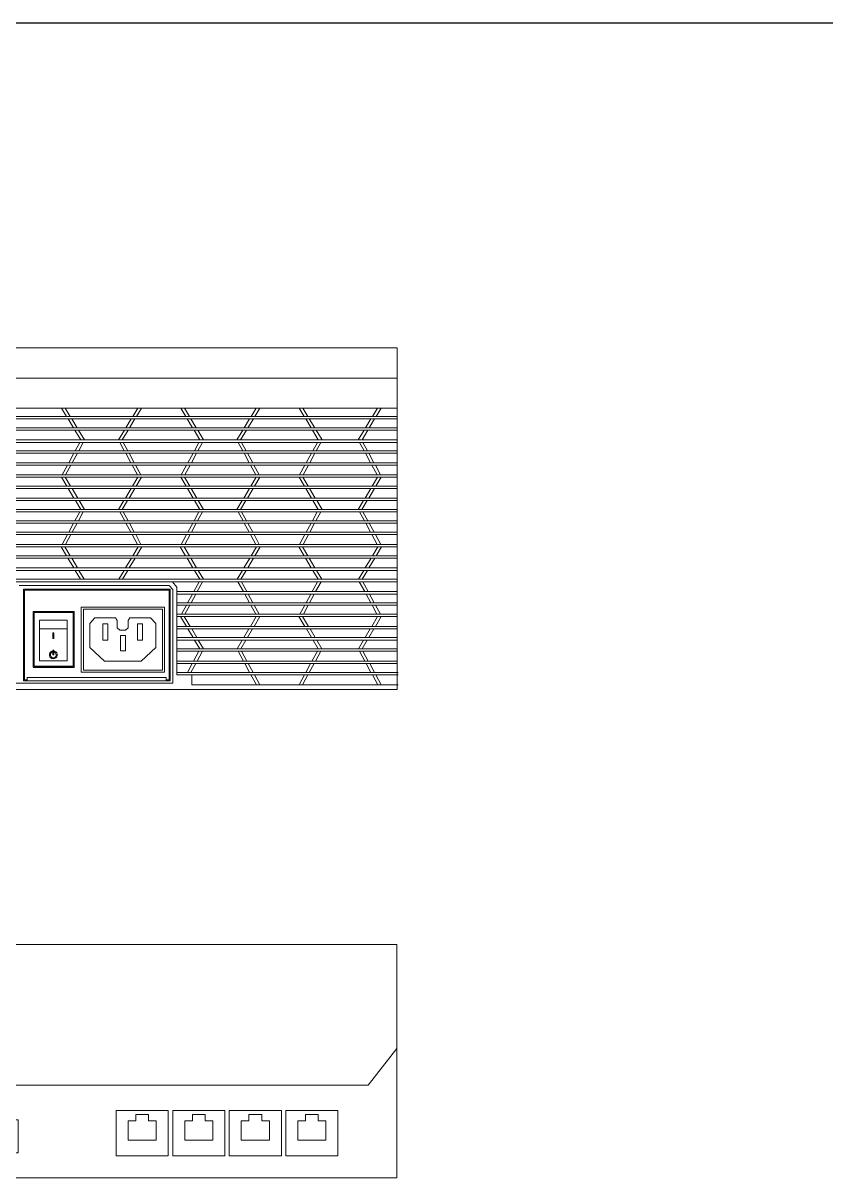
# Model space of a CAD drawing. Header units: millimetres. Extents: x 210250 to 420500, y 0 to 148500.
# Drawn here: x 314075 to 323407, y 95361 to 108792 of the extents above; entities that cross this region are included whole.
import ezdxf

# ---------------------------------------------------------------- set-up
doc = ezdxf.new("R2010")
doc.units = ezdxf.units.MM
doc.header["$LTSCALE"] = 250
doc.header["$MEASUREMENT"] = 0
doc.layers.get('0').update_dxf_attribs({"lineweight": 25})
doc.layers.add('N-Equipment', color=7, linetype='Continuous')

# ---------------------------------------------------------------- blocks, each defined once
blk = doc.blocks.new('NXG2000')
at = {"lineweight": 9}
for p, q in [((-199.02, -11.7), (-209.71, -38.46)), ((-199.02, -11.7), (-191.39, -11.7)), ((-93.1, -11.7), (-100.73, -11.7)), ((-93.1, -11.7), (-82.41, -38.46)), ((-209.71, -38.46), (-191.39, -31.74)), ((-82.41, -38.46), (-100.73, -31.74)), ((-209.71, -38.46), (-82.41, -38.46)), ((211.07, -55.05), (222.38, -40.71)), ((-216.72, -51.42), (-210.6, -44.16)), ((-210.6, -44.16), (-148.42, -44.16)), ((-148.42, -44.16), (-148.42, -55.05)), ((-222.38, -46), (-216.72, -51.42)), ((-148.42, -55.05), (211.07, -55.05)), ((-198.15, -66.58), (-193.15, -66.58)), ((-198.15, -69.08), (-198.15, -66.58)), ((-193.15, -69.08), (-193.15, -66.58)), ((120.1, -66.58), (125.1, -66.58)), ((120.1, -69.08), (120.1, -66.58)), ((125.1, -69.08), (125.1, -66.58)), ((142.26, -66.58), (147.26, -66.58)), ((142.26, -69.08), (142.26, -66.58)), ((147.26, -69.08), (147.26, -66.58)), ((164.42, -66.58), (169.42, -66.58)), ((164.42, -69.08), (164.42, -66.58)), ((169.42, -69.08), (169.42, -66.58)), ((186.58, -66.58), (191.58, -66.58)), ((186.58, -69.08), (186.58, -66.58)), ((191.58, -69.08), (191.58, -66.58)), ((-201.15, -69.08), (-201.15, -76.58)), ((-201.15, -69.08), (-198.15, -69.08)), ((-193.15, -69.08), (-190.15, -69.08)), ((-190.15, -69.08), (-190.15, -76.58)), ((-116.1, -68.57), (-116.1, -81.59)), ((-94.96, -68.57), (-94.96, -81.59)), ((-73.82, -68.57), (-73.82, -81.59)), ((-52.69, -68.57), (-52.69, -81.59)), ((2.97, -68.57), (2.97, -81.59)), ((24.11, -68.57), (24.11, -81.59)), ((45.24, -68.57), (45.24, -81.59)), ((66.38, -68.57), (66.38, -81.59)), ((117.1, -69.08), (117.1, -76.58)), ((117.1, -69.08), (120.1, -69.08)), ((125.1, -69.08), (128.1, -69.08)), ((128.1, -69.08), (128.1, -76.58)), ((139.26, -69.08), (139.26, -76.58)), ((139.26, -69.08), (142.26, -69.08)), ((147.26, -69.08), (150.26, -69.08)), ((150.26, -69.08), (150.26, -76.58)), ((161.42, -69.08), (161.42, -76.58)), ((161.42, -69.08), (164.42, -69.08)), ((169.42, -69.08), (172.42, -69.08)), ((172.42, -69.08), (172.42, -76.58)), ((183.58, -69.08), (183.58, -76.58)), ((183.58, -69.08), (186.58, -69.08)), ((191.58, -69.08), (194.58, -69.08)), ((194.58, -69.08), (194.58, -76.58)), ((-201.15, -76.58), (-190.15, -76.58)), ((-201.15, -76.58), (-190.15, -76.58)), ((117.1, -76.58), (128.1, -76.58)), ((117.1, -76.58), (128.1, -76.58)), ((139.26, -76.58), (150.26, -76.58)), ((139.26, -76.58), (150.26, -76.58)), ((161.42, -76.58), (172.42, -76.58)), ((161.42, -76.58), (172.42, -76.58)), ((183.58, -76.58), (194.58, -76.58)), ((183.58, -76.58), (194.58, -76.58))]:
    blk.add_line(p, q, dxfattribs=at)
for points in [[(-222.38, 0), (222.38, 0), (222.38, -91.36), (-222.38, -91.36)], [(-191.39, -11.61), (-100.73, -11.7), (-100.73, -31.74), (-191.39, -31.74)], [(-201.72, -48.32), (-188.21, -48.32), (-188.21, -54.16), (-201.72, -54.16)], [(-205.85, -64.91), (-185.45, -64.91), (-185.45, -82.71), (-205.85, -82.71)], [(112.4, -64.91), (132.8, -64.91), (132.8, -82.71), (112.4, -82.71)], [(134.56, -64.91), (154.96, -64.91), (154.96, -82.71), (134.56, -82.71)], [(156.72, -64.91), (177.12, -64.91), (177.12, -82.71), (156.72, -82.71)], [(178.88, -64.91), (199.28, -64.91), (199.28, -82.71), (178.88, -82.71)], [(-123.73, -68.57), (-108.47, -68.57), (-108.47, -81.59), (-123.73, -81.59)], [(-121.82, -71.82), (-118.01, -71.82), (-118.01, -78.33), (-121.82, -78.33)], [(-114.19, -71.82), (-110.37, -71.82), (-110.37, -78.33), (-114.19, -78.33)], [(-102.59, -68.57), (-87.33, -68.57), (-87.33, -81.59), (-102.59, -81.59)], [(-100.69, -71.82), (-96.87, -71.82), (-96.87, -78.33), (-100.69, -78.33)], [(-93.05, -71.82), (-89.24, -71.82), (-89.24, -78.33), (-93.05, -78.33)], [(-81.46, -68.57), (-66.19, -68.57), (-66.19, -81.59), (-81.46, -81.59)], [(-79.55, -71.82), (-75.73, -71.82), (-75.73, -78.33), (-79.55, -78.33)], [(-71.91, -71.82), (-68.1, -71.82), (-68.1, -78.33), (-71.91, -78.33)], [(-60.32, -68.57), (-45.05, -68.57), (-45.05, -81.59), (-60.32, -81.59)], [(-58.41, -71.82), (-54.59, -71.82), (-54.59, -78.33), (-58.41, -78.33)], [(-50.78, -71.82), (-46.96, -71.82), (-46.96, -78.33), (-50.78, -78.33)], [(-4.67, -68.57), (10.6, -68.57), (10.6, -81.59), (-4.67, -81.59)], [(-2.76, -71.82), (1.06, -71.82), (1.06, -78.33), (-2.76, -78.33)], [(4.88, -71.82), (8.69, -71.82), (8.69, -78.33), (4.88, -78.33)], [(16.47, -68.57), (31.74, -68.57), (31.74, -81.59), (16.47, -81.59)], [(18.38, -71.82), (22.2, -71.82), (22.2, -78.33), (18.38, -78.33)], [(26.01, -71.82), (29.83, -71.82), (29.83, -78.33), (26.01, -78.33)], [(37.61, -68.57), (52.88, -68.57), (52.88, -81.59), (37.61, -81.59)], [(39.52, -71.82), (43.34, -71.82), (43.34, -78.33), (39.52, -78.33)], [(47.15, -71.82), (50.97, -71.82), (50.97, -78.33), (47.15, -78.33)], [(58.75, -68.57), (74.01, -68.57), (74.01, -81.59), (58.75, -81.59)], [(60.66, -71.82), (64.47, -71.82), (64.47, -78.33), (60.66, -78.33)], [(68.29, -71.82), (72.11, -71.82), (72.11, -78.33), (68.29, -78.33)]]:
    blk.add_lwpolyline(points, close=True, dxfattribs=at)
for centre, radius in [((-141.05, -49.3), 2), ((-131.03, -49.3), 2), ((-121.01, -49.3), 2), ((-163.77, -58.31), 5.68), ((-173.79, -68.33), 5.68), ((-153.76, -68.33), 5.68), ((-163.77, -78.34), 5.68)]:
    blk.add_circle(centre, radius, dxfattribs=at)

msp = doc.modelspace()

# ---------------------------------------------------------------- linework, layer by layer
at = {"lineweight": 9}
for p, q in [((307872, 104661), (318422, 104661)), ((305217, 104315), (318422, 104315)), ((314523, 104315), (314581, 104218)), ((314566, 104315), (314624, 104218)), ((315408, 104315), (315350, 104218)), ((315451, 104315), (315393, 104218)), ((315908, 104315), (315966, 104218)), ((315951, 104315), (316009, 104218)), ((316784, 104315), (316726, 104218)), ((316827, 104315), (316769, 104218)), ((317284, 104315), (317342, 104218)), ((317327, 104315), (317385, 104218)), ((318194, 104315), (318136, 104218)), ((318237, 104315), (318179, 104218)), ((318422, 104218), (305217, 104218)), ((318422, 104190), (305217, 104190)), ((314598, 104190), (314661, 104084)), ((314641, 104190), (314704, 104084)), ((315333, 104190), (315270, 104084)), ((315376, 104190), (315313, 104084)), ((315983, 104190), (316046, 104084)), ((316026, 104190), (316089, 104084)), ((316709, 104190), (316646, 104084)), ((316752, 104190), (316689, 104084)), ((317360, 104190), (317422, 104084)), ((317402, 104190), (317465, 104084)), ((318119, 104190), (318056, 104084)), ((318162, 104190), (318099, 104084)), ((318422, 104084), (305217, 104084)), ((318422, 104056), (305217, 104056)), ((314678, 104056), (314746, 103943)), ((314721, 104056), (314789, 103943)), ((315253, 104056), (315185, 103943)), ((315296, 104056), (315228, 103943)), ((316063, 104056), (316131, 103943)), ((316106, 104056), (316174, 103943)), ((316629, 104056), (316561, 103943)), ((316672, 104056), (316604, 103943)), ((317439, 104056), (317507, 103943)), ((317482, 104056), (317550, 103943)), ((318039, 104056), (317972, 103943)), ((318082, 104056), (318015, 103943)), ((318422, 103943), (305217, 103943)), ((318422, 103915), (305217, 103915)), ((314734, 103915), (314681, 103817)), ((314775, 103915), (314722, 103817)), ((315199, 103915), (315252, 103817)), ((315239, 103915), (315293, 103817)), ((316120, 103915), (316066, 103817)), ((316160, 103915), (316107, 103817)), ((316575, 103915), (316628, 103817)), ((316616, 103915), (316669, 103817)), ((317496, 103915), (317442, 103817)), ((317536, 103915), (317483, 103817)), ((317985, 103915), (318039, 103817)), ((318026, 103915), (318079, 103817)), ((318422, 103817), (305217, 103817)), ((318422, 103788), (305217, 103788)), ((314666, 103788), (314606, 103679)), ((314706, 103788), (314647, 103679)), ((315268, 103788), (315327, 103679)), ((315308, 103788), (315368, 103679)), ((316051, 103788), (315991, 103679)), ((316091, 103788), (316032, 103679)), ((316644, 103788), (316703, 103679)), ((316684, 103788), (316744, 103679)), ((317427, 103788), (317367, 103679)), ((317467, 103788), (317408, 103679)), ((318054, 103788), (318114, 103679)), ((318095, 103788), (318154, 103679)), ((318422, 103679), (305217, 103679)), ((318422, 103651), (305217, 103651)), ((314591, 103651), (314529, 103538)), ((314631, 103651), (314570, 103538)), ((315343, 103651), (315404, 103538)), ((315383, 103651), (315445, 103538)), ((315976, 103651), (315914, 103538)), ((316016, 103651), (315955, 103538)), ((316719, 103651), (316780, 103538)), ((316759, 103651), (316821, 103538)), ((317352, 103651), (317290, 103538)), ((317392, 103651), (317331, 103538)), ((318129, 103651), (318191, 103538)), ((318170, 103651), (318231, 103538)), ((318422, 103538), (305217, 103538)), ((318422, 103509), (305217, 103509)), ((314522, 103509), (314584, 103406)), ((314565, 103509), (314627, 103406)), ((315409, 103509), (315347, 103406)), ((315451, 103509), (315390, 103406)), ((315907, 103509), (315969, 103406)), ((315950, 103509), (316012, 103406)), ((316785, 103509), (316723, 103406)), ((316828, 103509), (316766, 103406)), ((317284, 103509), (317345, 103406)), ((317327, 103509), (317388, 103406)), ((318195, 103509), (318134, 103406)), ((318238, 103509), (318177, 103406)), ((318422, 103406), (305217, 103406)), ((318422, 103378), (305217, 103378)), ((314601, 103378), (314667, 103267)), ((314644, 103378), (314710, 103267)), ((315330, 103378), (315264, 103267)), ((315373, 103378), (315307, 103267)), ((315986, 103378), (316052, 103267)), ((316029, 103378), (316095, 103267)), ((316706, 103378), (316640, 103267)), ((316749, 103378), (316683, 103267)), ((317362, 103378), (317428, 103267)), ((317405, 103378), (317471, 103267)), ((318117, 103378), (318051, 103267)), ((318159, 103378), (318093, 103267)), ((318422, 103267), (305217, 103267)), ((318422, 103239), (305217, 103239)), ((314684, 103239), (314746, 103135)), ((314727, 103239), (314789, 103135)), ((315247, 103239), (315185, 103135)), ((315290, 103239), (315228, 103135)), ((316069, 103239), (316131, 103135)), ((316112, 103239), (316174, 103135)), ((316623, 103239), (316561, 103135)), ((316666, 103239), (316604, 103135)), ((317445, 103239), (317507, 103135)), ((317488, 103239), (317550, 103135)), ((318034, 103239), (317972, 103135)), ((318076, 103239), (318014, 103135)), ((318422, 103135), (305217, 103135)), ((318422, 103107), (305217, 103107)), ((314734, 103107), (314678, 103003)), ((314775, 103107), (314718, 103003)), ((315199, 103107), (315256, 103003)), ((315240, 103107), (315296, 103003)), ((316119, 103107), (316063, 103003)), ((316160, 103107), (316103, 103003)), ((316575, 103107), (316632, 103003)), ((316616, 103107), (316672, 103003)), ((317495, 103107), (317439, 103003)), ((317536, 103107), (317480, 103003)), ((317986, 103107), (318042, 103003)), ((318026, 103107), (318083, 103003)), ((318422, 103003), (305217, 103003)), ((318422, 102975), (305217, 102975)), ((314662, 102975), (314606, 102871)), ((314703, 102975), (314646, 102871)), ((315271, 102975), (315328, 102871)), ((315312, 102975), (315368, 102871)), ((316047, 102975), (315991, 102871)), ((316088, 102975), (316031, 102871)), ((316647, 102975), (316704, 102871)), ((316688, 102975), (316744, 102871)), ((317423, 102975), (317367, 102871)), ((317464, 102975), (317407, 102871)), ((318058, 102975), (318114, 102871)), ((318098, 102975), (318155, 102871)), ((318422, 102871), (305217, 102871)), ((318422, 102842), (305217, 102842)), ((314590, 102842), (314529, 102729)), ((314631, 102842), (314569, 102729)), ((315343, 102842), (315405, 102729)), ((315384, 102842), (315445, 102729)), ((315975, 102842), (315914, 102729)), ((316016, 102842), (315954, 102729)), ((316719, 102842), (316781, 102729)), ((316760, 102842), (316821, 102729)), ((317351, 102842), (317290, 102729)), ((317392, 102842), (317330, 102729)), ((318130, 102842), (318191, 102729)), ((318170, 102842), (318232, 102729)), ((318422, 102729), (305217, 102729)), ((318422, 102701), (305217, 102701)), ((314518, 102701), (314580, 102597)), ((314561, 102701), (314623, 102597)), ((315413, 102701), (315351, 102597)), ((315456, 102701), (315394, 102597)), ((315903, 102701), (315965, 102597)), ((315946, 102701), (316008, 102597)), ((316789, 102701), (316727, 102597)), ((316832, 102701), (316770, 102597)), ((317279, 102701), (317341, 102597)), ((317322, 102701), (317384, 102597)), ((318200, 102701), (318138, 102597)), ((318243, 102701), (318181, 102597)), ((318422, 102597), (305217, 102597)), ((318422, 102569), (305217, 102569)), ((314597, 102569), (314664, 102456)), ((314640, 102569), (314707, 102456)), ((315334, 102569), (315267, 102456)), ((315377, 102569), (315310, 102456)), ((315982, 102569), (316049, 102456)), ((316025, 102569), (316092, 102456)), ((316710, 102569), (316643, 102456)), ((316753, 102569), (316686, 102456)), ((317358, 102569), (317425, 102456)), ((317401, 102569), (317468, 102456)), ((318121, 102569), (318053, 102456)), ((318164, 102569), (318096, 102456)), ((318422, 102456), (305217, 102456)), ((318422, 102427), (305217, 102427)), ((314681, 102427), (314743, 102324)), ((314724, 102427), (314786, 102324)), ((315250, 102427), (315188, 102324)), ((315293, 102427), (315231, 102324)), ((316066, 102427), (316128, 102324)), ((316109, 102427), (316171, 102324)), ((316626, 102427), (316564, 102324)), ((316669, 102427), (316607, 102324)), ((317442, 102427), (317504, 102324)), ((317485, 102427), (317547, 102324)), ((318036, 102427), (317974, 102324)), ((318079, 102427), (318017, 102324)), ((318422, 102324), (305217, 102324)), ((318422, 102295), (305217, 102295)), ((314031, 102251), (315772, 102251)), ((315772, 102251), (315814, 102204)), ((315812, 102295), (315863, 102233)), ((315863, 101211), (315863, 102233)), ((316122, 102295), (316059, 102179)), ((316162, 102295), (316099, 102179)), ((316573, 102295), (316636, 102179)), ((316613, 102295), (316676, 102179)), ((317498, 102295), (317435, 102179)), ((317539, 102295), (317475, 102179)), ((317983, 102295), (318046, 102179)), ((318024, 102295), (318087, 102179)), ((315814, 102204), (315814, 101113)), ((318422, 102179), (315863, 102179)), ((318422, 102151), (315863, 102151)), ((316043, 102151), (315988, 102050)), ((316084, 102151), (316029, 102050)), ((316651, 102151), (316706, 102050)), ((316692, 102151), (316747, 102050)), ((317419, 102151), (317364, 102050)), ((317460, 102151), (317405, 102050)), ((318062, 102151), (318117, 102050)), ((318102, 102151), (318157, 102050)), ((318422, 102050), (315863, 102050)), ((318422, 102022), (315863, 102022)), ((315973, 102022), (315916, 101917)), ((316013, 102022), (315956, 101917)), ((316722, 102022), (316779, 101917)), ((316762, 102022), (316819, 101917)), ((317349, 102022), (317292, 101917)), ((317389, 102022), (317333, 101917)), ((318132, 102022), (318189, 101917)), ((318173, 102022), (318230, 101917)), ((314850, 101810), (314909, 101875)), ((314850, 101810), (314850, 101528)), ((314909, 101875), (315151, 101875)), ((315151, 101875), (315170, 101843)), ((315170, 101843), (315170, 101759)), ((315316, 101875), (315297, 101843)), ((315297, 101843), (315297, 101759)), ((315558, 101875), (315316, 101875)), ((315617, 101810), (315558, 101875)), ((315617, 101810), (315617, 101528)), ((318422, 101917), (315863, 101917)), ((318422, 101889), (315863, 101889)), ((315906, 101889), (315975, 101774)), ((315949, 101889), (316018, 101774)), ((316786, 101889), (316717, 101774)), ((316829, 101889), (316760, 101774)), ((317282, 101889), (317351, 101774)), ((317325, 101889), (317394, 101774)), ((318196, 101889), (318128, 101774)), ((318239, 101889), (318171, 101774)), ((314267, 101745), (314586, 101745)), ((315170, 101759), (315200, 101731)), ((315200, 101731), (315267, 101731)), ((315297, 101759), (315267, 101731)), ((318422, 101774), (315863, 101774)), ((318422, 101745), (315863, 101745)), ((315992, 101745), (316052, 101644)), ((316035, 101745), (316095, 101644)), ((316700, 101745), (316640, 101644)), ((316743, 101745), (316683, 101644)), ((317368, 101745), (317429, 101644)), ((317411, 101745), (317472, 101644)), ((318111, 101745), (318050, 101644)), ((318153, 101745), (318093, 101644)), ((318422, 101644), (315863, 101644)), ((318422, 101616), (315863, 101616)), ((316069, 101616), (316130, 101515)), ((316112, 101616), (316173, 101515)), ((316623, 101616), (316562, 101515)), ((316666, 101616), (316605, 101515)), ((317446, 101616), (317506, 101515)), ((317489, 101616), (317549, 101515)), ((318033, 101616), (317973, 101515)), ((318076, 101616), (318016, 101515)), ((314410, 101486), (314410, 101472)), ((314442, 101486), (314442, 101472)), ((314850, 101528), (315020, 101370)), ((315617, 101528), (315447, 101370)), ((318422, 101515), (315863, 101515)), ((318422, 101486), (315863, 101486)), ((316120, 101486), (316057, 101370)), ((316161, 101486), (316098, 101370)), ((316574, 101486), (316637, 101370)), ((316615, 101486), (316678, 101370)), ((317496, 101486), (317433, 101370)), ((317537, 101486), (317474, 101370)), ((317985, 101486), (318048, 101370)), ((318025, 101486), (318088, 101370)), ((314191, 101296), (314671, 101296)), ((315020, 101370), (315447, 101370)), ((318422, 101370), (315863, 101370)), ((318422, 101342), (315863, 101342)), ((316042, 101342), (315986, 101239)), ((316082, 101342), (316026, 101239)), ((316653, 101342), (316709, 101239)), ((316693, 101342), (316749, 101239)), ((317418, 101342), (317362, 101239)), ((317458, 101342), (317402, 101239)), ((318063, 101342), (318119, 101239)), ((318104, 101342), (318160, 101239)), ((318422, 101239), (315863, 101239)), ((315863, 101239), (318436, 101239)), ((318422, 101211), (315863, 101211)), ((316038, 101211), (316038, 101096)), ((316038, 101211), (318436, 101211)), ((316724, 101211), (316787, 101096)), ((316765, 101211), (316827, 101096)), ((317346, 101211), (317284, 101096)), ((317387, 101211), (317324, 101096)), ((318135, 101211), (318197, 101096)), ((318175, 101211), (318238, 101096)), ((313992, 101113), (315814, 101113)), ((316038, 101096), (318436, 101096))]:
    msp.add_line(p, q, dxfattribs=at)
at = {"color": 4}
msp.add_lwpolyline([(252757, 68685), (349049, 68685, 0.414214), (350049, 69685), (350049, 107792, 0.414214), (349049, 108792), (252757, 108792, 0.414214), (251757, 107792), (251757, 69685, 0.414214)], format="xyb", close=True, dxfattribs=at)
at = {"lineweight": 9}
for points in [[(305217, 104315), (305217, 105013), (318422, 105013), (318422, 101043), (305217, 101043), (305217, 101096)], [(314121, 101153), (314092, 101153), (314092, 102196), (315772, 102196), (315772, 101153), (315739, 101153)]]:
    msp.add_lwpolyline(points, dxfattribs=at)
for points in [[(314080, 102209), (315784, 102209), (315784, 101141), (314080, 101141)], [(314193, 101948), (314670, 101948), (314670, 101299), (314193, 101299)], [(314752, 101999), (315719, 101999), (315719, 101241), (314752, 101241)], [(314776, 101975), (315694, 101975), (315694, 101265), (314776, 101265)], [(314205, 101935), (314658, 101935), (314658, 101311), (314205, 101311)], [(314267, 101847), (314586, 101847), (314586, 101375), (314267, 101375)], [(315003, 101803), (315061, 101803), (315061, 101616), (315003, 101616)], [(315464, 101803), (315406, 101803), (315406, 101616), (315464, 101616)], [(314420, 101702), (314432, 101702), (314432, 101633), (314420, 101633)], [(315208, 101671), (315265, 101671), (315265, 101489), (315208, 101489)], [(314420, 101500), (314432, 101500), (314432, 101443), (314420, 101443)], [(314121, 101182), (315739, 101182), (315739, 101141), (314121, 101141)]]:
    msp.add_lwpolyline(points, close=True, dxfattribs=at)
for radius, start, end in [(45.9, 110.2913, 69.7087), (33.7, 118.1346, 61.8654)]:
    msp.add_arc((314426, 101443), radius, start, end, dxfattribs=at)

# ---------------------------------------------------------------- block references
at = {"layer": 'N-Equipment', "lineweight": 9, "xscale": 29.68965516635217, "yscale": 29.68965516635217, "zscale": 29.68965516635217}
msp.add_blockref('NXG2000', (311819, 98074), dxfattribs=at)

doc.saveas('drawing.dxf')
